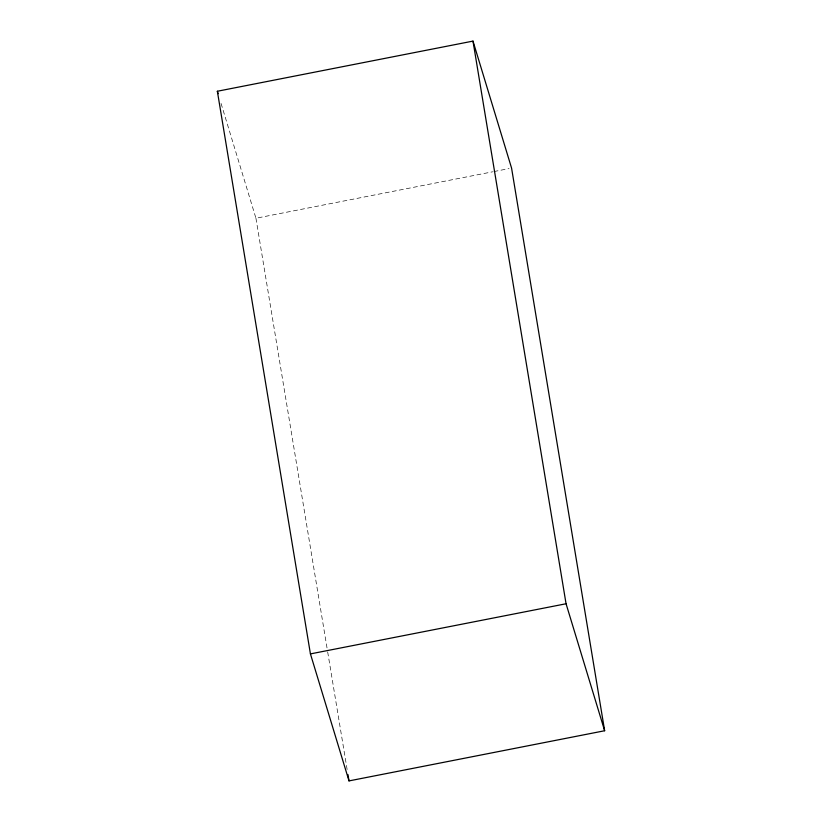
<?xml version="1.0" encoding="UTF-8"?>
<svg xmlns="http://www.w3.org/2000/svg" width="822" height="822" viewBox="0 0 822 822"><rect width="100%" height="100%" fill="white"/><g stroke="black" fill="none" stroke-linecap="round" stroke-linejoin="round"><path stroke-width="0.62" stroke-dasharray="4.11 3.08" d="M221.067 103.459L255.94 218.241L492.686 171.798M493.94 171.551L509.054 168.592M255.94 218.241L327.475 650.664M327.68 651.928L347.131 769.526"/><path stroke-width="1.23" d="M217.357 91.252L472.989 41.1L511.572 168.099L604.643 730.748L349.011 780.9L310.428 653.901L217.357 91.252L218.097 93.687M310.428 653.901L566.06 603.759L604.643 730.748M472.989 41.1L566.06 603.759M347.963 774.581L349.011 780.9"/></g></svg>
